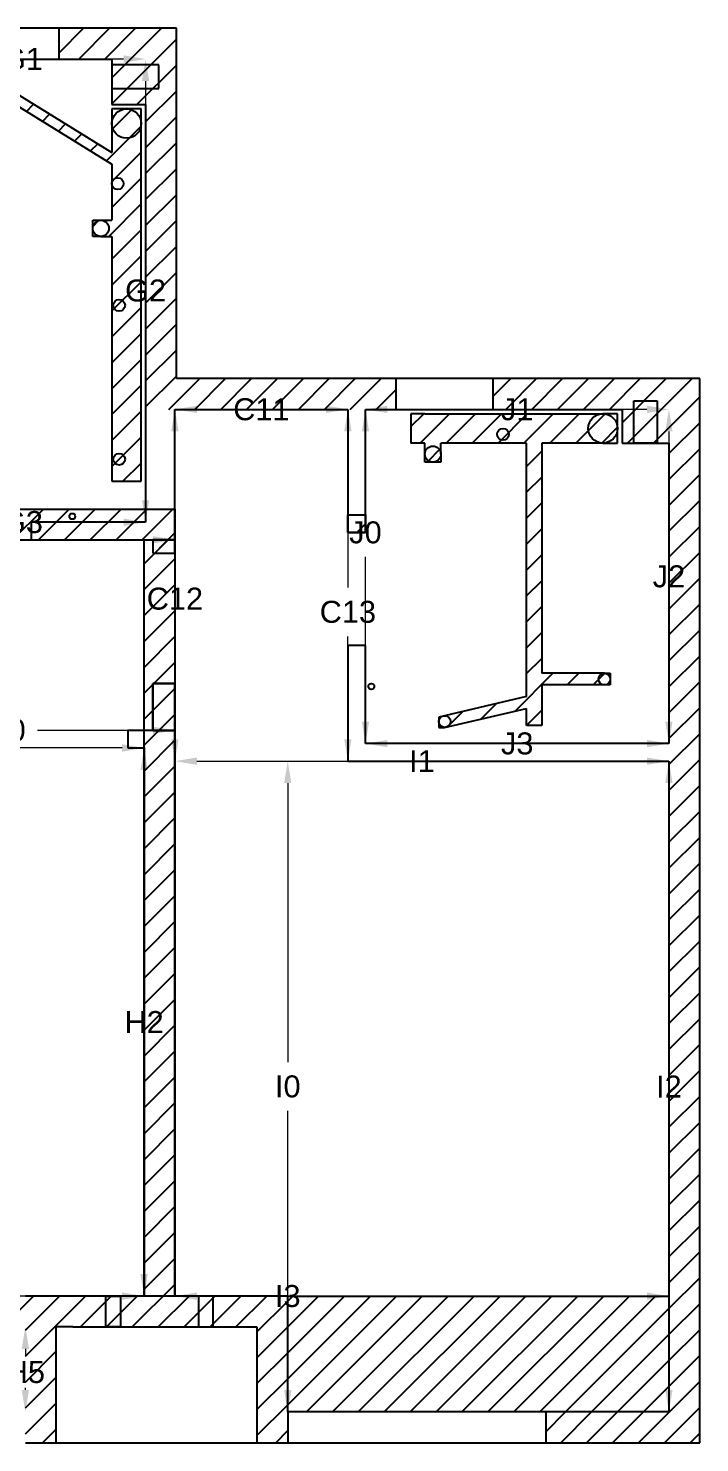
# Model space of a CAD drawing. Header units: inches. Extents: x 72.5 to 89, y 58.7 to 68.4.
# Drawn here: x 84.43 to 89.01, y 58.71 to 68.36 of the extents above; entities that cross this region are included whole.
import ezdxf

# ---------------------------------------------------------------- set-up
doc = ezdxf.new("R2010")
doc.units = ezdxf.units.IN
doc.header["$MEASUREMENT"] = 0
for name, color, linetype in [('a-pip', 7, 'Continuous'), ('del', 7, 'Continuous'), ('NoMv', 7, 'Continuous'), ('t-pip', 7, 'Continuous'), ('top', 7, 'Continuous'), ('w-pipe', 7, 'Continuous'), ('wall', 7, 'Continuous')]:
    doc.layers.add(name, color=color, linetype=linetype)
doc.styles.get("Standard").update_dxf_attribs({"font": 'Arial.ttf'})
doc.dimstyles.get("Standard").update_dxf_attribs({"dimtxt": 0.18, "dimasz": 0.18, "dimexe": 0.18, "dimexo": 0.0625, "dimgap": 0.09, "dimtad": 0, "dimtih": 1, "dimtoh": 1, "dimdec": 4, "dimzin": 0, "dimdsep": 46, "dimtxsty": 'Standard', "dimcen": 0.09, "dimadec": 0, "dimazin": 0, "dimtfac": 1, "dimtdec": 4, "dimtofl": 0, "dimtmove": 0, "dimatfit": 3, "dimfxl": 1, "dimtolj": 1, "dimtzin": 0, "dimarcsym": 0})

# ---------------------------------------------------------------- blocks, each defined once
blk = doc.blocks.new('*D88')
at = {"layer": 'wall', "color": 0, "lineweight": 9, "ltscale": 0.5, "transparency": 16777216}
for p, q in [((80.5452, 64.8724), (82.1903, 64.8724)), ((85.2752, 64.8724), (82.62, 64.8724))]:
    blk.add_line(p, q, dxfattribs=at)
at = {"layer": 'wall', "color": 0, "ltscale": 0.5, "transparency": 16777216}
for points in [[(80.5452, 64.8974), (80.5452, 64.8474), (80.3952, 64.8724)], [(85.2752, 64.8974), (85.2752, 64.8474), (85.4252, 64.8724)]]:
    blk.add_solid(points, dxfattribs=at)
at = {"layer": 'wall', "color": 0, "ltscale": 0.5, "transparency": 16777216, "insert": (82.4052, 64.8724), "char_height": 0.15, "attachment_point": 5}
blk.add_mtext('\\A1;C9', dxfattribs=at)
blk = doc.blocks.new('*D83')
at = {"layer": 'wall', "color": 0, "lineweight": 9, "ltscale": 0.5, "transparency": 16777216}
for p, q in [((83.6952, 64.9924), (84.1652, 64.9924)), ((85.0752, 64.9924), (84.6051, 64.9924))]:
    blk.add_line(p, q, dxfattribs=at)
at = {"layer": 'wall', "color": 0, "ltscale": 0.5, "transparency": 16777216}
for points in [[(83.6952, 65.0174), (83.6952, 64.9674), (83.5452, 64.9924)], [(85.0752, 65.0174), (85.0752, 64.9674), (85.2252, 64.9924)]]:
    blk.add_solid(points, dxfattribs=at)
at = {"layer": 'wall', "color": 0, "ltscale": 0.5, "transparency": 16777216, "insert": (84.3852, 64.9924), "char_height": 0.15, "attachment_point": 5}
blk.add_mtext('\\A1;G3', dxfattribs=at)
blk = doc.blocks.new('*D81')
at = {"layer": 'wall', "color": 0, "lineweight": 9, "ltscale": 0.5, "transparency": 16777216}
for p, q in [((83.6952, 68.1524), (84.1806, 68.1524)), ((85.0752, 68.1524), (84.5898, 68.1524))]:
    blk.add_line(p, q, dxfattribs=at)
at = {"layer": 'wall', "color": 0, "ltscale": 0.5, "transparency": 16777216}
for points in [[(83.6952, 68.1774), (83.6952, 68.1274), (83.5452, 68.1524)], [(85.0752, 68.1774), (85.0752, 68.1274), (85.2252, 68.1524)]]:
    blk.add_solid(points, dxfattribs=at)
at = {"layer": 'wall', "color": 0, "ltscale": 0.5, "transparency": 16777216, "insert": (84.3852, 68.1524), "char_height": 0.15, "attachment_point": 5}
blk.add_mtext('\\A1;G1', dxfattribs=at)
blk = doc.blocks.new('*D80')
at = {"layer": 'wall', "color": 0, "lineweight": 9, "ltscale": 0.5, "transparency": 16777216}
for p, q in [((85.2252, 68.0024), (85.2252, 66.7391)), ((85.2252, 65.1424), (85.2252, 66.4056))]:
    blk.add_line(p, q, dxfattribs=at)
at = {"layer": 'wall', "color": 0, "ltscale": 0.5, "transparency": 16777216}
for points in [[(85.2002, 68.0024), (85.2502, 68.0024), (85.2252, 68.1524)], [(85.2002, 65.1424), (85.2502, 65.1424), (85.2252, 64.9924)]]:
    blk.add_solid(points, dxfattribs=at)
at = {"layer": 'wall', "color": 0, "ltscale": 0.5, "transparency": 16777216, "insert": (85.2252, 66.5724), "char_height": 0.15, "attachment_point": 5}
blk.add_mtext('\\A1;G2', dxfattribs=at)
blk = doc.blocks.new('*D74')
at = {"layer": 'wall', "color": 0, "lineweight": 9, "ltscale": 0.5, "transparency": 16777216}
for p, q in [((82.3452, 63.5724), (83.943, 63.5724)), ((85.2752, 63.5724), (84.4873, 63.5724))]:
    blk.add_line(p, q, dxfattribs=at)
at = {"layer": 'wall', "color": 0, "ltscale": 0.5, "transparency": 16777216}
for points in [[(82.3452, 63.5974), (82.3452, 63.5474), (82.1952, 63.5724)], [(85.2752, 63.5974), (85.2752, 63.5474), (85.4252, 63.5724)]]:
    blk.add_solid(points, dxfattribs=at)
at = {"layer": 'wall', "color": 0, "ltscale": 0.5, "transparency": 16777216, "insert": (84.2152, 63.5724), "char_height": 0.15, "attachment_point": 5}
blk.add_mtext('\\A1;C10', dxfattribs=at)
blk = doc.blocks.new('*D73')
at = {"layer": 'wall', "color": 0, "lineweight": 9, "ltscale": 0.5, "transparency": 16777216}
for p, q in [((85.5752, 65.7622), (85.7656, 65.7622)), ((86.4552, 65.7622), (86.2648, 65.7622))]:
    blk.add_line(p, q, dxfattribs=at)
at = {"layer": 'wall', "color": 0, "ltscale": 0.5, "transparency": 16777216}
for points in [[(85.5752, 65.7872), (85.5752, 65.7372), (85.4252, 65.7622)], [(86.4552, 65.7872), (86.4552, 65.7372), (86.6052, 65.7622)]]:
    blk.add_solid(points, dxfattribs=at)
at = {"layer": 'wall', "color": 0, "ltscale": 0.5, "transparency": 16777216, "insert": (86.0152, 65.7622), "char_height": 0.15, "attachment_point": 5}
blk.add_mtext('\\A1;C11', dxfattribs=at)
blk = doc.blocks.new('*D72')
at = {"layer": 'wall', "color": 0, "lineweight": 9, "ltscale": 0.5, "transparency": 16777216}
for p, q in [((85.5752, 63.3622), (86.9618, 63.3622)), ((88.6452, 63.3622), (87.2585, 63.3622))]:
    blk.add_line(p, q, dxfattribs=at)
at = {"layer": 'wall', "color": 0, "ltscale": 0.5, "transparency": 16777216}
for points in [[(85.5752, 63.3872), (85.5752, 63.3372), (85.4252, 63.3622)], [(88.6452, 63.3872), (88.6452, 63.3372), (88.7952, 63.3622)]]:
    blk.add_solid(points, dxfattribs=at)
at = {"layer": 'wall', "color": 0, "ltscale": 0.5, "transparency": 16777216, "insert": (87.1102, 63.3622), "char_height": 0.15, "attachment_point": 5}
blk.add_mtext('\\A1;I1', dxfattribs=at)
blk = doc.blocks.new('*D71')
at = {"layer": 'wall', "color": 0, "lineweight": 9, "ltscale": 0.5, "transparency": 16777216}
for p, q in [((85.5752, 59.7122), (86.0315, 59.7122)), ((88.6452, 59.7122), (86.3588, 59.7122))]:
    blk.add_line(p, q, dxfattribs=at)
at = {"layer": 'wall', "color": 0, "ltscale": 0.5, "transparency": 16777216}
for points in [[(85.5752, 59.7372), (85.5752, 59.6872), (85.4252, 59.7122)], [(88.6452, 59.7372), (88.6452, 59.6872), (88.7952, 59.7122)]]:
    blk.add_solid(points, dxfattribs=at)
at = {"layer": 'wall', "color": 0, "ltscale": 0.5, "transparency": 16777216, "insert": (86.1952, 59.7122), "char_height": 0.15, "attachment_point": 5}
blk.add_mtext('\\A1;I3', dxfattribs=at)
blk = doc.blocks.new('*D70')
at = {"layer": 'wall', "color": 0, "lineweight": 9, "ltscale": 0.5, "transparency": 16777216}
for p, q in [((88.7952, 63.2122), (88.7952, 61.3072)), ((88.7952, 59.0722), (88.7952, 60.9772))]:
    blk.add_line(p, q, dxfattribs=at)
at = {"layer": 'wall', "color": 0, "ltscale": 0.5, "transparency": 16777216}
for points in [[(88.7702, 63.2122), (88.8202, 63.2122), (88.7952, 63.3622)], [(88.7702, 59.0722), (88.8202, 59.0722), (88.7952, 58.9222)]]:
    blk.add_solid(points, dxfattribs=at)
at = {"layer": 'wall', "color": 0, "ltscale": 0.5, "transparency": 16777216, "insert": (88.7952, 61.1422), "char_height": 0.15, "attachment_point": 5}
blk.add_mtext('\\A1;I2', dxfattribs=at)
blk = doc.blocks.new('*D69')
at = {"layer": 'wall', "color": 0, "lineweight": 9, "ltscale": 0.5, "transparency": 16777216}
for p, q in [((86.1952, 63.2122), (86.1952, 61.3083)), ((86.1952, 59.0722), (86.1952, 60.9762))]:
    blk.add_line(p, q, dxfattribs=at)
at = {"layer": 'wall', "color": 0, "ltscale": 0.5, "transparency": 16777216}
for points in [[(86.1702, 63.2122), (86.2202, 63.2122), (86.1952, 63.3622)], [(86.1702, 59.0722), (86.2202, 59.0722), (86.1952, 58.9222)]]:
    blk.add_solid(points, dxfattribs=at)
at = {"layer": 'wall', "color": 0, "ltscale": 0.5, "transparency": 16777216, "insert": (86.1952, 61.1422), "char_height": 0.15, "attachment_point": 5}
blk.add_mtext('\\A1;I0', dxfattribs=at)
blk = doc.blocks.new('*D68')
at = {"layer": 'wall', "color": 0, "lineweight": 9, "ltscale": 0.5, "transparency": 16777216}
for p, q in [((82.5552, 63.4522), (83.6138, 63.4522)), ((85.0652, 63.4522), (84.0066, 63.4522))]:
    blk.add_line(p, q, dxfattribs=at)
at = {"layer": 'wall', "color": 0, "ltscale": 0.5, "transparency": 16777216}
for points in [[(82.5552, 63.4772), (82.5552, 63.4272), (82.4052, 63.4522)], [(85.0652, 63.4772), (85.0652, 63.4272), (85.2152, 63.4522)]]:
    blk.add_solid(points, dxfattribs=at)
at = {"layer": 'wall', "color": 0, "ltscale": 0.5, "transparency": 16777216, "insert": (83.8102, 63.4522), "char_height": 0.15, "attachment_point": 5}
blk.add_mtext('\\A1;H1', dxfattribs=at)
blk = doc.blocks.new('*D66')
at = {"layer": 'wall', "color": 0, "lineweight": 9, "ltscale": 0.5, "transparency": 16777216}
for p, q in [((85.2152, 63.3022), (85.2152, 61.7472)), ((85.2152, 59.8622), (85.2152, 61.4172))]:
    blk.add_line(p, q, dxfattribs=at)
at = {"layer": 'wall', "color": 0, "ltscale": 0.5, "transparency": 16777216}
for points in [[(85.1902, 63.3022), (85.2402, 63.3022), (85.2152, 63.4522)], [(85.1902, 59.8622), (85.2402, 59.8622), (85.2152, 59.7122)]]:
    blk.add_solid(points, dxfattribs=at)
at = {"layer": 'wall', "color": 0, "ltscale": 0.5, "transparency": 16777216, "insert": (85.2152, 61.5822), "char_height": 0.15, "attachment_point": 5}
blk.add_mtext('\\A1;H2', dxfattribs=at)
blk = doc.blocks.new('*D65')
at = {"layer": 'wall', "color": 0, "lineweight": 9, "ltscale": 0.5, "transparency": 16777216}
for p, q in [((82.5552, 59.7122), (83.5984, 59.7122)), ((85.0652, 59.7122), (84.0219, 59.7122))]:
    blk.add_line(p, q, dxfattribs=at)
at = {"layer": 'wall', "color": 0, "ltscale": 0.5, "transparency": 16777216}
for points in [[(82.5552, 59.7372), (82.5552, 59.6872), (82.4052, 59.7122)], [(85.0652, 59.7372), (85.0652, 59.6872), (85.2152, 59.7122)]]:
    blk.add_solid(points, dxfattribs=at)
at = {"layer": 'wall', "color": 0, "ltscale": 0.5, "transparency": 16777216, "insert": (83.8102, 59.7122), "char_height": 0.15, "attachment_point": 5}
blk.add_mtext('\\A1;H3', dxfattribs=at)
blk = doc.blocks.new('*D63')
at = {"layer": 'wall', "color": 0, "lineweight": 9, "ltscale": 0.5, "transparency": 16777216}
for p, q in [((84.4052, 59.3522), (84.4052, 59.2996)), ((84.4052, 59.0724), (84.4052, 59.0876))]:
    blk.add_line(p, q, dxfattribs=at)
at = {"layer": 'wall', "color": 0, "ltscale": 0.5, "transparency": 16777216}
for points in [[(84.3802, 59.3522), (84.4302, 59.3522), (84.4052, 59.5022)], [(84.3802, 59.0724), (84.4302, 59.0724), (84.4052, 58.9224)]]:
    blk.add_solid(points, dxfattribs=at)
at = {"layer": 'wall', "color": 0, "ltscale": 0.5, "transparency": 16777216, "insert": (84.4052, 59.1936), "char_height": 0.15, "attachment_point": 5}
blk.add_mtext('\\A1;H5', dxfattribs=at)
blk = doc.blocks.new('*D61')
at = {"layer": 'wall', "color": 0, "lineweight": 9, "ltscale": 0.5, "transparency": 16777216}
for p, q in [((86.6052, 65.6122), (86.6052, 64.5469)), ((86.6052, 63.5122), (86.6052, 64.2134))]:
    blk.add_line(p, q, dxfattribs=at)
at = {"layer": 'wall', "color": 0, "ltscale": 0.5, "transparency": 16777216}
for points in [[(86.5802, 65.6122), (86.6302, 65.6122), (86.6052, 65.7622)], [(86.5802, 63.5122), (86.6302, 63.5122), (86.6052, 63.3622)]]:
    blk.add_solid(points, dxfattribs=at)
at = {"layer": 'wall', "color": 0, "ltscale": 0.5, "transparency": 16777216, "insert": (86.6052, 64.3801), "char_height": 0.15, "attachment_point": 5}
blk.add_mtext('\\A1;C13', dxfattribs=at)
blk = doc.blocks.new('*D60')
at = {"layer": 'wall', "color": 0, "lineweight": 9, "ltscale": 0.5, "transparency": 16777216}
for p, q in [((85.4252, 65.6122), (85.4252, 64.6369)), ((85.4252, 63.5122), (85.4252, 64.3034))]:
    blk.add_line(p, q, dxfattribs=at)
at = {"layer": 'wall', "color": 0, "ltscale": 0.5, "transparency": 16777216}
for points in [[(85.4002, 65.6122), (85.4502, 65.6122), (85.4252, 65.7622)], [(85.4002, 63.5122), (85.4502, 63.5122), (85.4252, 63.3622)]]:
    blk.add_solid(points, dxfattribs=at)
at = {"layer": 'wall', "color": 0, "ltscale": 0.5, "transparency": 16777216, "insert": (85.4252, 64.4701), "char_height": 0.15, "attachment_point": 5}
blk.add_mtext('\\A1;C12', dxfattribs=at)
blk = doc.blocks.new('*D59')
at = {"layer": 'wall', "color": 0, "lineweight": 9, "ltscale": 0.5, "transparency": 16777216}
for p, q in [((88.7952, 65.6122), (88.7952, 64.7883)), ((88.7952, 63.6322), (88.7952, 64.4562))]:
    blk.add_line(p, q, dxfattribs=at)
at = {"layer": 'wall', "color": 0, "ltscale": 0.5, "transparency": 16777216}
for points in [[(88.7702, 65.6122), (88.8202, 65.6122), (88.7952, 65.7622)], [(88.7702, 63.6322), (88.8202, 63.6322), (88.7952, 63.4822)]]:
    blk.add_solid(points, dxfattribs=at)
at = {"layer": 'wall', "color": 0, "ltscale": 0.5, "transparency": 16777216, "insert": (88.7952, 64.6222), "char_height": 0.15, "attachment_point": 5}
blk.add_mtext('\\A1;J2', dxfattribs=at)
blk = doc.blocks.new('*D58')
at = {"layer": 'wall', "color": 0, "lineweight": 9, "ltscale": 0.5, "transparency": 16777216}
for p, q in [((86.8752, 65.7622), (87.5812, 65.7622)), ((88.6452, 65.7622), (87.9392, 65.7622))]:
    blk.add_line(p, q, dxfattribs=at)
at = {"layer": 'wall', "color": 0, "ltscale": 0.5, "transparency": 16777216}
for points in [[(86.8752, 65.7872), (86.8752, 65.7372), (86.7252, 65.7622)], [(88.6452, 65.7872), (88.6452, 65.7372), (88.7952, 65.7622)]]:
    blk.add_solid(points, dxfattribs=at)
at = {"layer": 'wall', "color": 0, "ltscale": 0.5, "transparency": 16777216, "insert": (87.7602, 65.7622), "char_height": 0.15, "attachment_point": 5}
blk.add_mtext('\\A1;J1', dxfattribs=at)
blk = doc.blocks.new('*D57')
at = {"layer": 'wall', "color": 0, "lineweight": 9, "ltscale": 0.5, "transparency": 16777216}
for p, q in [((86.7252, 65.6122), (86.7252, 65.0883)), ((86.7252, 63.6322), (86.7252, 64.7562))]:
    blk.add_line(p, q, dxfattribs=at)
at = {"layer": 'wall', "color": 0, "ltscale": 0.5, "transparency": 16777216}
for points in [[(86.7002, 65.6122), (86.7502, 65.6122), (86.7252, 65.7622)], [(86.7002, 63.6322), (86.7502, 63.6322), (86.7252, 63.4822)]]:
    blk.add_solid(points, dxfattribs=at)
at = {"layer": 'wall', "color": 0, "ltscale": 0.5, "transparency": 16777216, "insert": (86.7252, 64.9222), "char_height": 0.15, "attachment_point": 5}
blk.add_mtext('\\A1;J0', dxfattribs=at)
blk = doc.blocks.new('*D56')
at = {"layer": 'wall', "color": 0, "lineweight": 9, "ltscale": 0.5, "transparency": 16777216}
for p, q in [((86.8752, 63.4822), (87.5658, 63.4822)), ((88.6452, 63.4822), (87.9545, 63.4822))]:
    blk.add_line(p, q, dxfattribs=at)
at = {"layer": 'wall', "color": 0, "ltscale": 0.5, "transparency": 16777216}
for points in [[(86.8752, 63.5072), (86.8752, 63.4572), (86.7252, 63.4822)], [(88.6452, 63.5072), (88.6452, 63.4572), (88.7952, 63.4822)]]:
    blk.add_solid(points, dxfattribs=at)
at = {"layer": 'wall', "color": 0, "ltscale": 0.5, "transparency": 16777216, "insert": (87.7602, 63.4822), "char_height": 0.15, "attachment_point": 5}
blk.add_mtext('\\A1;J3', dxfattribs=at)

msp = doc.modelspace()

# ---------------------------------------------------------------- hatches: boundary and pattern name
at = {"layer": 'del'}
h = msp.add_hatch(dxfattribs=at)
h.set_pattern_fill('ANSI31', color=1)
h.paths.add_polyline_path([(75.50517, 66.5967), (75.50517, 66.8067), (72.68517, 66.8067), (72.68517, 66.5967)])
h.paths.add_polyline_path([(78.35517, 67.56237), (78.35517, 67.35237), (79.82517, 67.35237), (79.82517, 67.56237)])
h.paths.add_polyline_path([(85.42517, 64.78223), (85.42517, 64.87237), (85.27517, 64.87237), (85.27517, 64.78223)])
h.paths.add_polyline_path([(85.27517, 63.57237), (85.42517, 63.57237), (85.42517, 63.89223), (85.27517, 63.89223)])
h.paths.add_polyline_path([(82.19517, 59.93299), (82.19517, 60.27347), (78.40517, 60.27347), (78.40517, 59.93299)])
h.paths.add_polyline_path([(86.19517, 59.71223), (86.19517, 58.92223), (88.79517, 58.92223), (88.79517, 59.71223)])
h.paths.add_polyline_path([(84.40517, 59.50223), (84.40517, 59.71223), (82.97517, 59.71223), (82.97517, 59.50223)])
h = msp.add_hatch(dxfattribs=at)
h.set_pattern_fill('ANSI31', color=1)
h.paths.add_polyline_path([(72.68517, 66.8067), (72.68517, 66.5967), (75.50517, 66.5967), (75.50517, 66.8067)])
h.paths.add_polyline_path([(78.40517, 60.27347), (78.40517, 59.93299), (82.19517, 59.93299), (82.19517, 60.27347)])
h.paths.add_polyline_path([(86.19517, 59.71223), (86.19517, 58.92223), (88.79517, 58.92223), (88.79517, 59.71223)])
h.paths.add_polyline_path([(85.42517, 63.89223), (85.27517, 63.89223), (85.27517, 63.57237), (85.42517, 63.57237)])
h.paths.add_polyline_path([(85.42517, 64.78223), (85.42517, 64.87237), (85.27517, 64.87237), (85.27517, 64.78223)])
h = msp.add_hatch(dxfattribs=at)
h.set_pattern_fill('ANSI31', color=1)
h.paths.add_polyline_path([(86.60517, 64.92223), (86.72517, 64.92223), (86.72517, 65.04223), (86.60517, 65.04223)])
h = msp.add_hatch(dxfattribs=at)
h.set_pattern_fill('ANSI31', color=1)
h.paths.add_polyline_path([(86.72517, 64.92223), (86.72517, 65.04223), (86.60517, 65.04223), (86.60517, 64.92223)])
at = {"layer": 'NoMv'}
h = msp.add_hatch(dxfattribs=at)
h.set_pattern_fill('ANSI31', color=0)
h.paths.add_polyline_path([(85.43517, 68.36237), (84.63517, 68.36237), (84.63517, 68.15237), (84.99517, 68.15237), (84.99517, 67.84237), (85.22517, 67.84237), (85.22517, 65.76223), (85.42517, 65.76223), (86.60517, 65.76223), (86.72517, 65.76223), (86.93517, 65.76223), (86.93517, 65.97223), (85.43517, 65.97223)])
h = msp.add_hatch(dxfattribs=at)
h.set_pattern_fill('ANSI31', color=0)
h.paths.add_polyline_path([(89.00517, 65.97223), (87.59517, 65.97223), (87.59517, 65.76223), (88.47517, 65.76223), (88.47517, 65.53223), (88.79517, 65.53223), (88.79517, 63.48223), (88.79517, 63.36223), (88.79517, 58.92223), (87.95517, 58.92223), (87.95517, 58.71223), (89.00517, 58.71223)])
h = msp.add_hatch(dxfattribs=at)
h.set_pattern_fill('ANSI31', color=0)
h.paths.add_polyline_path([(85.42517, 61.5984), (85.21517, 61.5984), (85.21517, 59.71223), (84.40517, 59.71223), (84.40517, 59.50223), (84.40517, 58.92237), (84.40517, 58.71237), (84.61517, 58.71237), (84.61517, 59.50223), (84.72941, 59.50223), (85.98517, 59.50223), (85.98517, 58.71223), (86.19517, 58.71223), (86.19517, 58.92223), (86.19517, 59.71223), (85.42517, 59.71223)])
h.paths.add_polyline_path([(82.40517, 61.5984), (82.19517, 61.5984), (82.19517, 58.92237), (81.52517, 58.92237), (81.52517, 58.71237), (82.90517, 58.71237), (82.90517, 58.92237), (82.40517, 58.92237), (82.40517, 59.50223), (82.97517, 59.50223), (82.97517, 59.71223), (82.40517, 59.71223)])
at = {"layer": 't-pip'}
h = msp.add_hatch(dxfattribs=at)
h.set_pattern_fill('ANSI31', color=4)
h.paths.add_polyline_path([(85.19517, 67.71237), (85.19517, 67.81237), (84.99517, 67.81237), (84.99517, 67.71237), (84.99517, 67.51517), (84.20517, 68.00237), (84.13419, 67.96614), (84.20517, 67.92237), (84.99517, 67.43517), (84.99517, 67.05237), (84.92017, 67.05237), (84.86517, 67.05237), (84.86517, 66.94237), (84.92017, 66.94237), (84.99517, 66.94237), (84.99517, 65.27179), (85.19517, 65.27179)])
h.paths.add_polyline_path([(87.24017, 65.73223), (87.13017, 65.73223), (87.03535, 65.73223), (87.03535, 65.53223), (87.13017, 65.53223), (87.13017, 65.45723), (87.13017, 65.40223), (87.24017, 65.40223), (87.24017, 65.45723), (87.24017, 65.53223), (87.82419, 65.53223), (87.82419, 63.80248), (87.26517, 63.67223), (87.22621, 63.66315), (87.22621, 63.62315), (87.22621, 63.59223), (87.26517, 63.59223), (87.82419, 63.72248), (87.82419, 63.60448), (87.92814, 63.60448), (87.92814, 63.88223), (88.35517, 63.88223), (88.39517, 63.88223), (88.39517, 63.96223), (88.35517, 63.96223), (87.92814, 63.96223), (87.92814, 65.53223), (88.34517, 65.53223), (88.44517, 65.53223), (88.44517, 65.73223), (88.34517, 65.73223)])
at = {"layer": 'top'}
h = msp.add_hatch(dxfattribs=at)
h.set_pattern_fill('ANSI31', color=3)
h.paths.add_polyline_path([(85.42517, 64.87237), (85.42517, 65.08237), (72.68517, 65.08237), (72.68517, 64.87237)])
h.paths.add_polyline_path([(82.40517, 64.87237), (82.19517, 64.87237), (82.19517, 58.92237), (82.40517, 58.92237)])
h.paths.add_polyline_path([(85.42517, 64.87237), (85.21517, 64.87237), (85.21517, 59.71223), (85.42517, 59.71223)])

# ---------------------------------------------------------------- linework, layer by layer
for p, q in [((85.43517, 68.36237), (72.47517, 68.36237)), ((84.63517, 68.15237), (84.63517, 68.36237)), ((85.43517, 65.97223), (85.43517, 68.36237)), ((83.97517, 68.15237), (84.63517, 68.15237)), ((84.63517, 68.15237), (84.99517, 68.15237)), ((84.99517, 68.15237), (84.99517, 67.84237)), ((84.99517, 67.84237), (85.22517, 67.84237)), ((85.22517, 67.84237), (85.22517, 64.99237)), ((89.00517, 65.97223), (85.43517, 65.97223)), ((86.93517, 65.76223), (86.93517, 65.97223)), ((87.59517, 65.76223), (87.59517, 65.97223)), ((89.00517, 58.71223), (89.00517, 65.97223)), ((85.42517, 64.78223), (85.42517, 65.76223)), ((85.42517, 65.76223), (86.60517, 65.76223)), ((86.60517, 65.76223), (86.60517, 64.92223)), ((86.72517, 64.92223), (86.72517, 65.76223)), ((86.72517, 65.76223), (86.93517, 65.76223)), ((86.93517, 65.76223), (87.59517, 65.76223)), ((87.59517, 65.76223), (88.47517, 65.76223)), ((88.47517, 65.76223), (88.47517, 65.53223)), ((88.47517, 65.53223), (88.79517, 65.53223)), ((88.79517, 65.53223), (88.79517, 63.48223)), ((85.22517, 64.99237), (84.44517, 64.99237)), ((84.44517, 64.99237), (84.44517, 64.87237)), ((84.44517, 64.87237), (85.27517, 64.87237)), ((85.27517, 64.87237), (85.27517, 64.78223)), ((85.27517, 64.87237), (85.42517, 64.87237)), ((86.60517, 64.92223), (86.72517, 64.92223)), ((85.27517, 64.78223), (85.42517, 64.78223)), ((86.72517, 64.15223), (86.60517, 64.15223)), ((86.60517, 64.15223), (86.60517, 63.36223)), ((86.72517, 63.48223), (86.72517, 64.15223)), ((85.42517, 63.89223), (85.27517, 63.89223)), ((85.27517, 63.89223), (85.27517, 63.57237)), ((85.42517, 59.71223), (85.42517, 63.89223)), ((85.27517, 63.57237), (85.10517, 63.57237)), ((85.10517, 63.57237), (85.10517, 63.45223)), ((85.27517, 63.57237), (85.42517, 63.57237)), ((85.10517, 63.45223), (85.21517, 63.45223)), ((85.21517, 63.45223), (85.21517, 59.71223)), ((88.79517, 63.48223), (86.72517, 63.48223)), ((86.60517, 63.36223), (88.79517, 63.36223)), ((88.79517, 63.36223), (88.79517, 58.92223)), ((85.21517, 59.71223), (84.40517, 59.71223)), ((86.19517, 59.71223), (85.42517, 59.71223)), ((86.19517, 58.92223), (86.19517, 59.71223)), ((86.19517, 59.71223), (88.79517, 59.71223)), ((84.61517, 58.71237), (84.61517, 59.50223)), ((84.72941, 59.50223), (84.61517, 59.50223)), ((84.72941, 59.50223), (85.98517, 59.50223)), ((85.98517, 59.50223), (85.98517, 58.71223)), ((87.95517, 58.92223), (86.19517, 58.92223)), ((86.19517, 58.92223), (86.19517, 58.71223)), ((88.79517, 58.92223), (87.95517, 58.92223)), ((87.95517, 58.92223), (87.95517, 58.71237)), ((84.40517, 58.71237), (84.61517, 58.71237)), ((84.61517, 58.71237), (85.98517, 58.71223)), ((85.98517, 58.71223), (89.00517, 58.71223))]:
    msp.add_line(p, q)
at = {"layer": 'a-pip', "color": 6}
for p, q in [((84.99517, 68.11237), (84.99517, 67.95237)), ((85.31628, 68.11237), (84.99517, 68.11237)), ((85.31628, 67.95237), (85.31628, 68.11237)), ((84.99517, 67.95237), (85.31628, 67.95237)), ((88.55517, 65.53223), (88.55517, 65.82174)), ((88.55517, 65.82174), (88.71517, 65.82174)), ((88.71517, 65.82174), (88.71517, 65.53223)), ((88.71517, 65.53223), (88.55517, 65.53223)), ((84.95517, 59.50223), (84.95517, 59.71223)), ((84.95517, 59.71223), (85.05517, 59.71223)), ((85.05517, 59.71223), (85.05517, 59.50223)), ((85.58517, 59.71223), (85.58517, 59.50223)), ((85.68517, 59.71223), (85.58517, 59.71223)), ((85.68517, 59.50223), (85.68517, 59.71223)), ((85.05517, 59.50223), (84.95517, 59.50223)), ((85.58517, 59.50223), (85.68517, 59.50223))]:
    msp.add_line(p, q, dxfattribs=at)
at = {"layer": 'del', "color": 1}
for p, q in [((86.60517, 64.92223), (86.60517, 65.04223)), ((86.60517, 65.04223), (86.72517, 65.04223)), ((86.72517, 65.04223), (86.72517, 64.92223)), ((85.27517, 64.87237), (85.27517, 64.78223)), ((85.42517, 64.87237), (85.27517, 64.87237)), ((85.42517, 64.78223), (85.42517, 64.87237)), ((86.72517, 64.92223), (86.60517, 64.92223)), ((85.27517, 64.78223), (85.42517, 64.78223)), ((85.27517, 63.89223), (85.42517, 63.89223)), ((85.27517, 63.57237), (85.27517, 63.89223)), ((85.42517, 63.89223), (85.42517, 63.57237)), ((85.42517, 63.57237), (85.27517, 63.57237)), ((86.19517, 59.71223), (88.79517, 59.71223)), ((86.19517, 58.92223), (86.19517, 59.71223)), ((88.79517, 59.71223), (88.79517, 58.92223)), ((88.79517, 58.92223), (86.19517, 58.92223))]:
    msp.add_line(p, q, dxfattribs=at)
at = {"layer": 't-pip', "color": 4}
for p, q in [((84.20517, 68.00237), (84.99517, 67.51517)), ((84.20517, 67.92237), (84.99517, 67.43517)), ((85.19517, 67.81237), (84.99517, 67.81237)), ((84.99517, 67.81237), (84.99517, 67.71237)), ((85.19517, 67.71237), (85.19517, 67.81237)), ((84.99517, 67.71237), (84.99517, 67.51517)), ((85.19517, 65.27179), (85.19517, 67.71237)), ((84.99517, 67.43517), (84.99517, 67.05237)), ((84.86517, 66.94237), (84.86517, 67.05237)), ((84.86517, 67.05237), (84.92017, 67.05237)), ((84.92017, 67.05237), (84.99517, 67.05237)), ((84.92017, 66.94237), (84.86517, 66.94237)), ((84.92017, 66.94237), (84.99517, 66.94237)), ((84.99517, 66.94237), (84.99517, 65.27179)), ((87.13017, 65.73223), (87.03535, 65.73223)), ((87.03535, 65.73223), (87.03535, 65.53223)), ((87.13017, 65.73223), (87.24017, 65.73223)), ((87.24017, 65.73223), (88.34517, 65.73223)), ((88.44517, 65.73223), (88.34517, 65.73223)), ((88.44517, 65.53223), (88.44517, 65.73223)), ((87.13017, 65.53223), (87.03535, 65.53223)), ((87.13017, 65.45723), (87.13017, 65.53223)), ((87.24017, 65.45723), (87.24017, 65.53223)), ((87.82419, 65.53223), (87.24017, 65.53223)), ((87.82419, 63.80248), (87.82419, 65.53223)), ((88.34517, 65.53223), (87.92814, 65.53223)), ((88.34517, 65.53223), (87.92814, 65.53223)), ((87.92814, 65.53223), (87.92814, 63.96223)), ((88.34517, 65.53223), (88.44517, 65.53223)), ((87.13017, 65.40223), (87.13017, 65.45723)), ((87.24017, 65.45723), (87.24017, 65.40223)), ((87.24017, 65.40223), (87.13017, 65.40223)), ((84.99517, 65.27179), (85.19517, 65.27179)), ((88.35517, 63.96223), (87.92814, 63.96223)), ((88.35517, 63.96223), (88.39517, 63.96223)), ((88.39517, 63.96223), (88.39517, 63.88223)), ((87.82419, 63.80248), (87.26517, 63.67223)), ((88.35517, 63.88223), (87.92814, 63.88223)), ((87.92814, 63.88223), (87.92814, 63.60448)), ((88.39517, 63.88223), (88.35517, 63.88223)), ((87.26517, 63.59223), (87.82419, 63.72248)), ((87.82419, 63.60448), (87.82419, 63.72248)), ((87.26517, 63.67223), (87.22621, 63.66315)), ((87.22621, 63.66315), (87.22621, 63.62315)), ((87.22621, 63.62315), (87.22621, 63.59223)), ((87.92814, 63.60448), (87.82419, 63.60448)), ((87.22621, 63.59223), (87.26517, 63.59223))]:
    msp.add_line(p, q, dxfattribs=at)
at = {"layer": 'top', "color": 3}
for p, q in [((72.68517, 65.08237), (85.42517, 65.08237)), ((85.42517, 65.08237), (85.42517, 64.87237)), ((85.42517, 65.08237), (85.42517, 59.71223)), ((72.68517, 64.87237), (85.42517, 64.87237)), ((85.21517, 59.71223), (85.21517, 64.87237)), ((85.21517, 64.87237), (85.42517, 64.87237)), ((85.42517, 59.71223), (85.21517, 59.71223))]:
    msp.add_line(p, q, dxfattribs=at)
at = {"layer": 'w-pipe', "color": 2}
for centre, radius in [((85.09517, 67.71237), 0.1), ((85.03517, 67.30237), 0.04), ((84.92017, 66.99737), 0.055), ((85.04517, 66.47237), 0.04), ((88.34517, 65.63223), 0.1), ((87.66365, 65.59223), 0.04), ((85.04517, 65.42237), 0.04), ((87.18517, 65.45723), 0.055), ((84.72517, 65.03237), 0.02), ((86.76517, 63.87223), 0.02), ((88.35517, 63.92223), 0.04), ((87.26517, 63.63223), 0.04)]:
    msp.add_circle(centre, radius, dxfattribs=at)

# ---------------------------------------------------------------- dimensions: what is measured, and where the dimension line sits
at = {"layer": 'wall', "color": 2, "ltscale": 0.5}
for base, p1, p2, text, override, picture, middle in [((83.54517, 68.15237), (85.22517, 67.84237), (83.54517, 67.84237), 'G1', {"dimscale": 1, "dimtxt": 0.15, "dimasz": 0.15, "dimexe": 0.15, "dimsah": 1, "dimse1": 1, "dimse2": 1, "dimsd1": 0, "dimsd2": 0, "dimtix": 0, "dimtofl": 0, "dimtmove": 0, "dimatfit": 3, "dimlwd": 9, "dimlwe": 9}, '*D81', (84.38517, 68.15237)), ((86.60517, 65.76223), (85.42517, 65.76223), (86.60517, 65.76223), 'C11', {"dimscale": 1, "dimtxt": 0.15, "dimasz": 0.15, "dimexe": 0.15, "dimsah": 1, "dimse1": 1, "dimse2": 1, "dimsd1": 0, "dimsd2": 0, "dimtix": 0, "dimtofl": 0, "dimtmove": 0, "dimatfit": 3, "dimlwd": 9, "dimlwe": 9}, '*D73', (86.01517, 65.76223)), ((86.72517, 65.76223), (88.79517, 65.53223), (86.72517, 65.53223), 'J1', {"dimtxt": 0.15, "dimasz": 0.15, "dimexe": 0.15, "dimsah": 1, "dimse1": 1, "dimse2": 1, "dimsd1": 0, "dimsd2": 0, "dimlwd": 9, "dimlwe": 9}, '*D58', (87.76017, 65.76223)), ((85.22517, 64.99237), (83.54517, 64.99237), (85.22517, 64.99237), 'G3', {"dimscale": 1, "dimtxt": 0.15, "dimasz": 0.15, "dimexe": 0.15, "dimsah": 1, "dimse1": 1, "dimse2": 1, "dimsd1": 0, "dimsd2": 0, "dimtix": 0, "dimtofl": 0, "dimtmove": 0, "dimatfit": 3, "dimlwd": 9, "dimlwe": 9}, '*D83', (84.38517, 64.99237)), ((85.42517, 64.87237), (80.39517, 64.87237), (85.42517, 64.87237), 'C9', {"dimscale": 1, "dimtxt": 0.15, "dimasz": 0.15, "dimexe": 0.15, "dimsah": 1, "dimse1": 1, "dimse2": 1, "dimsd1": 0, "dimsd2": 0, "dimtix": 0, "dimtofl": 0, "dimtmove": 0, "dimatfit": 3, "dimlwd": 9, "dimlwe": 9}, '*D88', (82.40517, 64.87237)), ((85.42517, 63.57237), (82.19517, 63.57237), (85.42517, 63.57237), 'C10', {"dimtxt": 0.15, "dimasz": 0.15, "dimexe": 0.15, "dimsah": 1, "dimse1": 1, "dimse2": 1, "dimsd1": 0, "dimsd2": 0, "dimlwd": 9, "dimlwe": 9}, '*D74', (84.21517, 63.57237)), ((85.21517, 63.45223), (82.40517, 63.45223), (85.21517, 63.45223), 'H1', {"dimscale": 1, "dimtxt": 0.15, "dimasz": 0.15, "dimexe": 0.15, "dimsah": 1, "dimse1": 1, "dimse2": 1, "dimsd1": 0, "dimsd2": 0, "dimtix": 0, "dimtofl": 0, "dimtmove": 0, "dimatfit": 3, "dimlwd": 9, "dimlwe": 9}, '*D68', (83.81017, 63.45223)), ((85.42517, 63.36223), (88.79517, 63.36223), (85.42517, 63.36223), 'I1', {"dimscale": 1, "dimtxt": 0.15, "dimasz": 0.15, "dimexe": 0.15, "dimsah": 1, "dimse1": 1, "dimse2": 1, "dimsd1": 0, "dimsd2": 0, "dimtix": 0, "dimtofl": 0, "dimtmove": 0, "dimatfit": 3, "dimlwd": 9, "dimlwe": 9}, '*D72', (87.11017, 63.36223)), ((85.21517, 59.71223), (82.40517, 59.71223), (85.21517, 59.71223), 'H3', {"dimscale": 1, "dimtxt": 0.15, "dimasz": 0.15, "dimexe": 0.15, "dimsah": 1, "dimse1": 1, "dimse2": 1, "dimsd1": 0, "dimsd2": 0, "dimtix": 0, "dimtofl": 0, "dimtmove": 0, "dimatfit": 3, "dimlwd": 9, "dimlwe": 9}, '*D65', (83.81017, 59.71223)), ((88.79517, 59.71223), (85.42517, 59.71223), (88.79517, 59.71223), 'I3', {"dimscale": 1, "dimtxt": 0.15, "dimasz": 0.15, "dimexe": 0.15, "dimsah": 1, "dimse1": 1, "dimse2": 1, "dimsd1": 0, "dimsd2": 0, "dimtix": 0, "dimtofl": 0, "dimtmove": 0, "dimatfit": 3, "dimlwd": 9, "dimlwe": 9}, '*D71', (86.19517, 59.71223))]:
    dim = msp.add_linear_dim(base=base, p1=p1, p2=p2, text=text, dimstyle='Standard', override=override, dxfattribs=at)
    dim.commit()
    dim.dimension.update_dxf_attribs({"geometry": picture, "text_midpoint": middle, "dimtype": 160})
for base, p1, p2, text, override, picture, middle in [((85.22517, 64.99237), (84.99517, 68.15237), (84.99517, 64.99237), 'G2', {"dimscale": 1, "dimtxt": 0.15, "dimasz": 0.15, "dimexe": 0.15, "dimsah": 1, "dimse1": 1, "dimse2": 1, "dimsd1": 0, "dimsd2": 0, "dimtix": 0, "dimtofl": 0, "dimtmove": 0, "dimatfit": 3, "dimlwd": 9, "dimlwe": 9}, '*D80', (85.22517, 66.57237)), ((85.42517, 65.76223), (86.60517, 63.36223), (85.42517, 65.76223), 'C12', {"dimtxt": 0.15, "dimasz": 0.15, "dimexe": 0.15, "dimsah": 1, "dimse1": 1, "dimse2": 1, "dimsd1": 0, "dimsd2": 0, "dimlwd": 9, "dimlwe": 9}, '*D60', (85.42517, 64.47014)), ((86.60517, 65.76223), (86.60517, 63.36223), (86.60517, 65.76223), 'C13', {"dimtxt": 0.15, "dimasz": 0.15, "dimexe": 0.15, "dimsah": 1, "dimse1": 1, "dimse2": 1, "dimsd1": 0, "dimsd2": 0, "dimlwd": 9, "dimlwe": 9}, '*D61', (86.60517, 64.38014)), ((86.72517, 63.48223), (86.72517, 65.76223), (86.72517, 63.48223), 'J0', {"dimtxt": 0.15, "dimasz": 0.15, "dimexe": 0.15, "dimsah": 1, "dimse1": 1, "dimse2": 1, "dimsd1": 0, "dimsd2": 0, "dimlwd": 9, "dimlwe": 9}, '*D57', (86.72517, 64.92223)), ((88.79517, 63.48223), (88.47517, 65.76223), (88.47517, 63.48223), 'J2', {"dimtxt": 0.15, "dimasz": 0.15, "dimexe": 0.15, "dimsah": 1, "dimse1": 1, "dimse2": 1, "dimsd1": 0, "dimsd2": 0, "dimlwd": 9, "dimlwe": 9}, '*D59', (88.79517, 64.62223)), ((88.79517, 58.92223), (88.79517, 63.36223), (88.79517, 58.92223), 'I2', {"dimscale": 1, "dimtxt": 0.15, "dimasz": 0.15, "dimexe": 0.15, "dimsah": 1, "dimse1": 1, "dimse2": 1, "dimsd1": 0, "dimsd2": 0, "dimtix": 0, "dimtofl": 0, "dimtmove": 0, "dimatfit": 3, "dimlwd": 9, "dimlwe": 9}, '*D70', (88.79517, 61.14223)), ((84.40517, 59.50223), (84.40517, 58.92237), (84.40517, 59.50223), 'H5', {"dimtxt": 0.15, "dimasz": 0.15, "dimexe": 0.15, "dimgap": 0.03, "dimsah": 1, "dimse1": 1, "dimse2": 1, "dimsd1": 0, "dimsd2": 0, "dimlwd": 9, "dimlwe": 9}, '*D63', (84.40517, 59.19359))]:
    dim = msp.add_linear_dim(base=base, p1=p1, p2=p2, angle=90, text=text, dimstyle='Standard', override=override, dxfattribs=at)
    dim.commit()
    dim.dimension.update_dxf_attribs({"geometry": picture, "text_midpoint": middle, "dimtype": 160})
dim = msp.add_linear_dim(base=(86.72517, 63.48223), p1=(88.79517, 63.48223), p2=(86.72517, 63.48223), text='J3', dimstyle='Standard', override={"dimscale": 1, "dimtxt": 0.15, "dimasz": 0.15, "dimexe": 0.15, "dimsah": 1, "dimse1": 1, "dimse2": 1, "dimsd1": 0, "dimsd2": 0, "dimtix": 0, "dimtofl": 0, "dimtmove": 0, "dimatfit": 3, "dimlwd": 9, "dimlwe": 9}, dxfattribs=at)
dim.commit()
dim.dimension.update_dxf_attribs({"geometry": '*D56', "text_midpoint": (87.76017, 63.48223)})
for base, p1, p2, text, picture, middle in [((85.21517, 59.71223), (85.10517, 63.45223), (85.10517, 59.71223), 'H2', '*D66', (85.21517, 61.58223)), ((86.19517, 58.92223), (86.60517, 63.36223), (86.60517, 58.92223), 'I0', '*D69', (86.19517, 61.14223))]:
    dim = msp.add_linear_dim(base=base, p1=p1, p2=p2, angle=90, text=text, dimstyle='Standard', override={"dimscale": 1, "dimtxt": 0.15, "dimasz": 0.15, "dimexe": 0.15, "dimsah": 1, "dimse1": 1, "dimse2": 1, "dimsd1": 0, "dimsd2": 0, "dimtix": 0, "dimtofl": 0, "dimtmove": 0, "dimatfit": 3, "dimlwd": 9, "dimlwe": 9}, dxfattribs=at)
    dim.commit()
    dim.dimension.update_dxf_attribs({"geometry": picture, "text_midpoint": middle})

doc.saveas('drawing.dxf')
